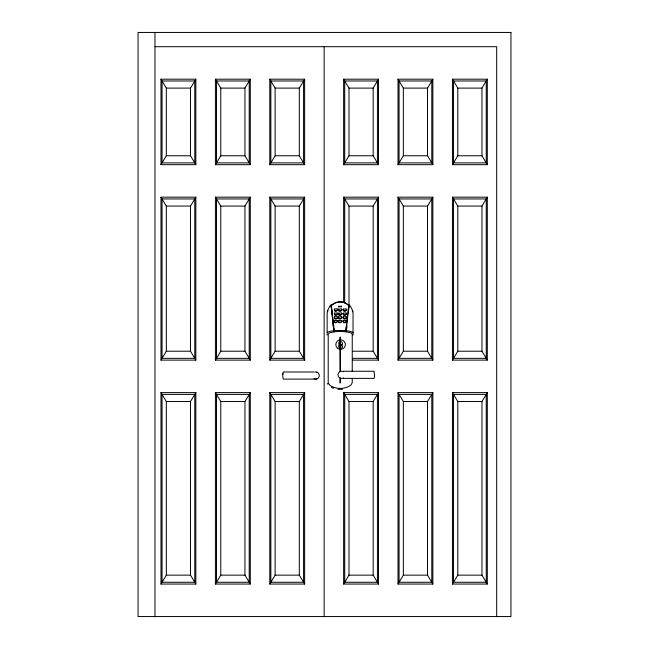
<?xml version="1.0" encoding="UTF-8"?>
<svg xmlns="http://www.w3.org/2000/svg" width="649" height="649" viewBox="0 0 649 649"><rect width="100%" height="100%" fill="white"/><g stroke="black" fill="none" stroke-linecap="round" stroke-linejoin="round"><path stroke-width="0.97" d="M343.386 378.375L374.092 378.375L374.587 375.803M374.554 376.598L374.092 371.252L343.386 371.252M349.243 305.354L349.454 305.054C349.17 305.874 348.205 307.05 348.067 311.058L345.828 330.771L344.554 330.641A49.713 45.714 0 0 0 335.647 330.641L334.292 330.779L331.282 305.095M345.828 330.771L348.529 310.311M348.391 311.26L348.554 310.076M348.521 310.165L348.756 308.478M348.57 309.727L348.651 309.127M346.185 330.747L346.947 324.792M347.329 321.839L347.58 319.868M346.907 326.747L346.388 330.722L344.562 330.536M348.724 308.535L348.902 307.399M348.797 307.975L349.251 305.217L349.608 305.874M349.097 306.166L349.211 305.541M313.913 371.982L283.207 371.982L282.672 375.552L283.207 379.113L313.913 379.113M331.112 304.989L333.821 330.828L331.688 310.011M343.508 309.184C342.088 311.236 347.426 311.342 346.144 309.2M343.499 313.232C342.08 315.284 347.418 315.39 346.136 313.248M343.499 316.955C342.08 319 347.418 319.113 346.136 316.972M327.988 310.587L327.145 312.899L327.145 335.038M327.145 311.431L329.919 305.898M195.844 164.676L190.498 155.768L190.498 88.102L195.844 79.194L160.984 79.194L160.984 164.676L195.844 164.676L195.844 79.194M160.984 164.676L166.322 155.768L166.322 88.102L160.984 79.194M250.287 164.676L244.949 155.768L244.949 88.102L250.287 79.194L215.427 79.194L215.427 164.676L250.287 164.676L250.287 79.194M195.844 360.114L190.498 351.214L190.498 206.074L195.844 197.174L160.984 197.174L160.984 360.114L195.844 360.114L195.844 197.174M215.427 164.676L220.774 155.768L220.774 88.102L215.427 79.194M304.649 164.676L299.303 155.768L299.303 88.102L304.649 79.194L269.789 79.194L269.789 164.676L304.649 164.676L304.649 79.194M250.287 360.114L244.949 351.214L244.949 206.074L250.287 197.174L215.427 197.174L215.427 360.114L250.287 360.114L250.287 197.174M269.789 164.676L275.127 155.768L275.127 88.102L269.789 79.194M160.984 360.114L166.322 351.214L166.322 206.074L160.984 197.174M304.649 360.114L299.303 351.214L299.303 206.074L304.649 197.174L269.789 197.174L269.789 360.114L304.649 360.114L304.649 197.174M378.505 164.676L373.167 155.768L373.167 88.102L378.505 79.194L343.646 79.194L343.646 164.676L378.505 164.676L378.505 79.194M195.844 584.051L190.498 575.144L190.498 401.52L195.844 392.613L160.984 392.613L160.984 584.051L195.844 584.051L195.844 392.613M215.427 360.114L220.774 351.214L220.774 206.074L215.427 197.174M343.646 164.676L348.992 155.768L348.992 88.102L343.646 79.194M432.867 164.676L427.521 155.768L427.521 88.102L432.867 79.194L398.007 79.194L398.007 164.676L432.867 164.676L432.867 79.194M250.287 584.051L244.949 575.144L244.949 401.52L250.287 392.613L215.427 392.613L215.427 584.051L250.287 584.051L250.287 392.613M269.789 360.114L275.127 351.214L275.127 206.074L269.789 197.174M352.61 360.114L378.505 360.114L373.167 351.214L373.167 206.074L378.505 197.174L343.646 197.174L343.646 302.426M398.007 164.676L403.345 155.768L403.345 88.102L398.007 79.194M160.984 584.051L166.322 575.144L166.322 401.52L160.984 392.613M487.31 164.676L481.972 155.768L481.972 88.102L487.31 79.194L452.45 79.194L452.45 164.676L487.31 164.676L487.31 79.194M304.649 584.051L299.303 575.144L299.303 401.52L304.649 392.613L269.789 392.613L269.789 584.051L304.649 584.051L304.649 392.613M432.867 360.114L427.521 351.214L427.521 206.074L432.867 197.174L398.007 197.174L398.007 360.114L432.867 360.114L432.867 197.174M452.45 164.676L457.796 155.768L457.796 88.102L452.45 79.194M215.427 584.051L220.774 575.144L220.774 401.52L215.427 392.613M487.31 360.114L481.972 351.214L481.972 206.074L487.31 197.174L452.45 197.174L452.45 360.114L487.31 360.114L487.31 197.174M378.505 584.051L373.167 575.144L373.167 401.52L378.505 392.613L343.646 392.613L343.646 584.051L378.505 584.051L378.505 392.613M398.007 360.114L403.345 351.214L403.345 206.074L398.007 197.174M269.789 584.051L275.127 575.144L275.127 401.52L269.789 392.613M432.867 584.051L427.521 575.144L427.521 401.52L432.867 392.613L398.007 392.613L398.007 584.051L432.867 584.051L432.867 392.613M452.45 360.114L457.796 351.214L457.796 206.074L452.45 197.174M343.646 584.051L348.992 575.144L348.992 401.52L343.646 392.613M487.31 584.051L481.972 575.144L481.972 401.52L487.31 392.613L452.45 392.613L452.45 584.051L487.31 584.051L487.31 392.613M398.007 584.051L403.345 575.144L403.345 401.52L398.007 392.613M452.45 584.051L457.796 575.144L457.796 401.52L452.45 392.613M334.292 330.779L331.29 331.079A5.168 1.12 -11.9 0 0 329.384 331.55L329.019 331.671A5.809 1.249 -14.8 0 0 327.145 332.483M331.785 305.119L333.545 303.821M331.144 305.817C334.738 301.955 340.839 300.941 345.568 303.221M338.819 309.184C337.399 311.236 342.737 311.342 341.455 309.2M338.81 313.232C337.415 315.341 342.729 315.26 341.479 313.28M334.551 320.663C333.14 322.715 338.478 322.804 337.188 320.671M338.81 316.955C337.415 319.081 342.729 318.975 341.479 317.004M338.737 320.663C337.326 322.715 342.664 322.813 341.382 320.671M331.136 305.987L331.193 306.506L330.958 305.054M334.3 303.302C338.794 300.698 344.87 301.582 348.529 305.241M317.531 378.635L315.755 379.113M334.624 309.184C333.197 311.285 338.648 311.277 337.22 309.184M334.624 313.232C333.188 315.333 338.648 315.325 337.212 313.232M334.616 316.955C333.132 319.024 338.705 318.967 337.212 316.955M343.426 320.663C341.999 322.756 347.45 322.756 346.022 320.663M335.663 330.536L333.837 330.706L333.578 328.735M342.502 389.319L337.951 389.319M154.973 46.696L496.696 46.696L496.696 616.55M166.322 88.102L190.498 88.102M220.774 88.102L244.949 88.102M275.127 88.102L299.303 88.102M348.992 88.102L373.167 88.102M403.345 88.102L427.521 88.102M457.796 88.102L481.972 88.102M166.322 155.768L190.498 155.768M220.774 155.768L244.949 155.768M275.127 155.768L299.303 155.768M348.992 155.768L373.167 155.768M403.345 155.768L427.521 155.768M457.796 155.768L481.972 155.768M166.322 206.074L190.498 206.074M220.774 206.074L244.949 206.074M275.127 206.074L299.303 206.074M343.646 197.174L348.992 206.074L373.167 206.074M403.345 206.074L427.521 206.074M457.796 206.074L481.972 206.074M166.322 351.214L190.498 351.214M220.774 351.214L244.949 351.214M275.127 351.214L299.303 351.214M353.015 351.214L373.167 351.214M403.345 351.214L427.521 351.214M457.796 351.214L481.972 351.214M352.65 358.337L377.434 358.337L377.434 198.951L344.716 198.951L344.716 302.856M166.322 401.52L190.498 401.52M220.774 401.52L244.949 401.52M275.127 401.52L299.303 401.52M348.992 401.52L373.167 401.52M403.345 401.52L427.521 401.52M457.796 401.52L481.972 401.52M166.322 575.144L190.498 575.144M220.774 575.144L244.949 575.144M275.127 575.144L299.303 575.144M348.992 575.144L373.167 575.144M403.345 575.144L427.521 575.144M457.796 575.144L481.972 575.144M346.177 330.698L348.902 331.079A5.168 1.12 11.9 0 1 350.817 331.55L351.174 331.671A5.809 1.249 14.8 0 1 353.048 332.483M316.671 372.104L317.531 372.461M314.83 378.992L313.97 378.635A3.561 3.561 0 0 0 319.284 376.014A3.561 3.561 0 0 0 314.83 372.104M331.412 387.404L333.513 388.289M345.528 303.213L347.986 304.73M347.929 304.722L349.365 306.085M350.273 305.898L353.048 311.431M327.494 383.478L327.867 384.297M352.212 310.587L353.048 312.899L353.048 335.038M331.193 306.352L331.25 306.888M331.258 306.766L331.29 307.399M331.331 307.277L331.444 308.478M331.404 307.821L331.469 308.47M332.621 319.779L332.896 321.839M333.253 324.67L333.537 326.763M333.797 328.735L334.04 330.739M331.485 308.38L331.671 310.068M331.558 308.973L331.615 309.638M378.505 197.174L378.505 360.114M352.245 371.317L352.245 335.022A2.336 2.336 0 0 0 350.533 332.767L348.505 332.296A41.463 41.463 0 0 0 331.955 332.296L329.927 332.767A2.336 2.336 0 0 0 328.207 335.022L328.207 382.391A5.5 5.5 0 0 0 330.868 385.952L331.85 386.504A19.04 19.04 0 0 0 348.602 386.504L349.584 385.952A5.5 5.5 0 0 0 352.245 382.391L352.245 378.367M348.992 206.074L348.992 305.857M340.311 371.504L340.141 337.001L340.141 371.569M340.311 378.124L340.141 383.064L340.141 378.059M324.151 46.696L324.151 616.55M154.973 32.45L154.973 616.55M343.329 377.896A3.561 3.561 0 0 1 340.628 378.253L339.768 377.896A3.561 3.561 0 0 1 339.768 371.731L340.628 371.374A3.561 3.561 0 0 1 343.329 371.731M282.745 373.767L282.713 374.562L282.745 373.767M340.084 346.388C340.895 348.326 341.512 344.854 340.084 346.388M338.835 306.417C338.105 308.535 338.778 304.949 338.835 306.417M340.157 306.417C339.419 308.559 340.125 304.827 340.157 306.417M341.479 306.417C340.741 308.559 341.447 304.827 341.479 306.417M334.332 309.216C334.008 315.065 342.193 307.042 334.365 309.167M334.324 313.264C333.797 318.902 342.404 311.431 334.357 313.224M334.324 316.988C333.846 322.707 342.388 315.025 334.324 316.988M334.251 320.687C333.74 326.39 342.372 318.732 334.251 320.687M338.518 309.216C338.007 314.911 346.631 307.253 338.518 309.216M338.51 313.264C337.999 318.959 346.631 311.301 338.51 313.264M338.51 316.988C337.764 322.456 346.939 315.357 338.51 316.988M338.437 320.687C337.942 326.39 346.534 318.74 338.437 320.687M343.207 309.216C342.713 314.919 351.296 307.269 343.207 309.216M343.199 313.264C342.704 318.967 351.287 311.317 343.199 313.264M343.199 316.988C342.721 322.699 351.271 315.033 343.199 316.988M343.126 320.687C342.599 326.325 351.206 318.854 343.167 320.647M339.192 345.138L338.908 345.56A2.085 2.085 0 0 0 338.786 347.085L339.727 348.253A1.825 1.825 0 0 0 341.179 348.383L342.291 347.402A2.085 2.085 0 0 0 342.421 345.876L341.479 344.708A1.825 1.825 0 0 0 340.027 344.578L339.192 345.138M339.703 341.812L339.289 342.12A2.085 2.085 0 0 0 338.664 343.516L339.532 345.252A6.206 6.206 0 0 1 341.861 344.984L341.885 345.008A2.085 2.085 0 0 0 342.485 343.597L341.999 342.177A1.825 1.825 0 0 0 340.668 341.569L339.703 341.812M510.941 32.45L138.059 32.45L138.059 616.55L510.941 616.55L510.941 32.45M194.773 80.979L162.047 80.979L162.047 162.891L194.773 162.891L194.773 80.979M249.224 80.979L216.498 80.979L216.498 162.891L249.224 162.891L249.224 80.979M303.578 80.979L270.86 80.979L270.86 162.891L303.578 162.891L303.578 80.979M377.434 80.979L344.716 80.979L344.716 162.891L377.434 162.891L377.434 80.979M431.796 80.979L399.07 80.979L399.07 162.891L431.796 162.891L431.796 80.979M486.247 80.979L453.521 80.979L453.521 162.891L486.247 162.891L486.247 80.979M194.773 198.951L162.047 198.951L162.047 358.337L194.773 358.337L194.773 198.951M249.224 198.951L216.498 198.951L216.498 358.337L249.224 358.337L249.224 198.951M303.578 198.951L270.86 198.951L270.86 358.337L303.578 358.337L303.578 198.951M431.796 198.951L399.07 198.951L399.07 358.337L431.796 358.337L431.796 198.951M486.247 198.951L453.521 198.951L453.521 358.337L486.247 358.337L486.247 198.951M194.773 394.397L162.047 394.397L162.047 582.267L194.773 582.267L194.773 394.397M249.224 394.397L216.498 394.397L216.498 582.267L249.224 582.267L249.224 394.397M303.578 394.397L270.86 394.397L270.86 582.267L303.578 582.267L303.578 394.397M377.434 394.397L344.716 394.397L344.716 582.267L377.434 582.267L377.434 394.397M431.796 394.397L399.07 394.397L399.07 582.267L431.796 582.267L431.796 394.397M486.247 394.397L453.521 394.397L453.521 582.267L486.247 582.267L486.247 394.397M337.602 348.318A4.786 4.786 0 0 0 345.333 345.317A4.786 4.786 0 0 0 338.867 340.133A4.786 4.786 0 0 0 337.602 348.318"/></g></svg>
